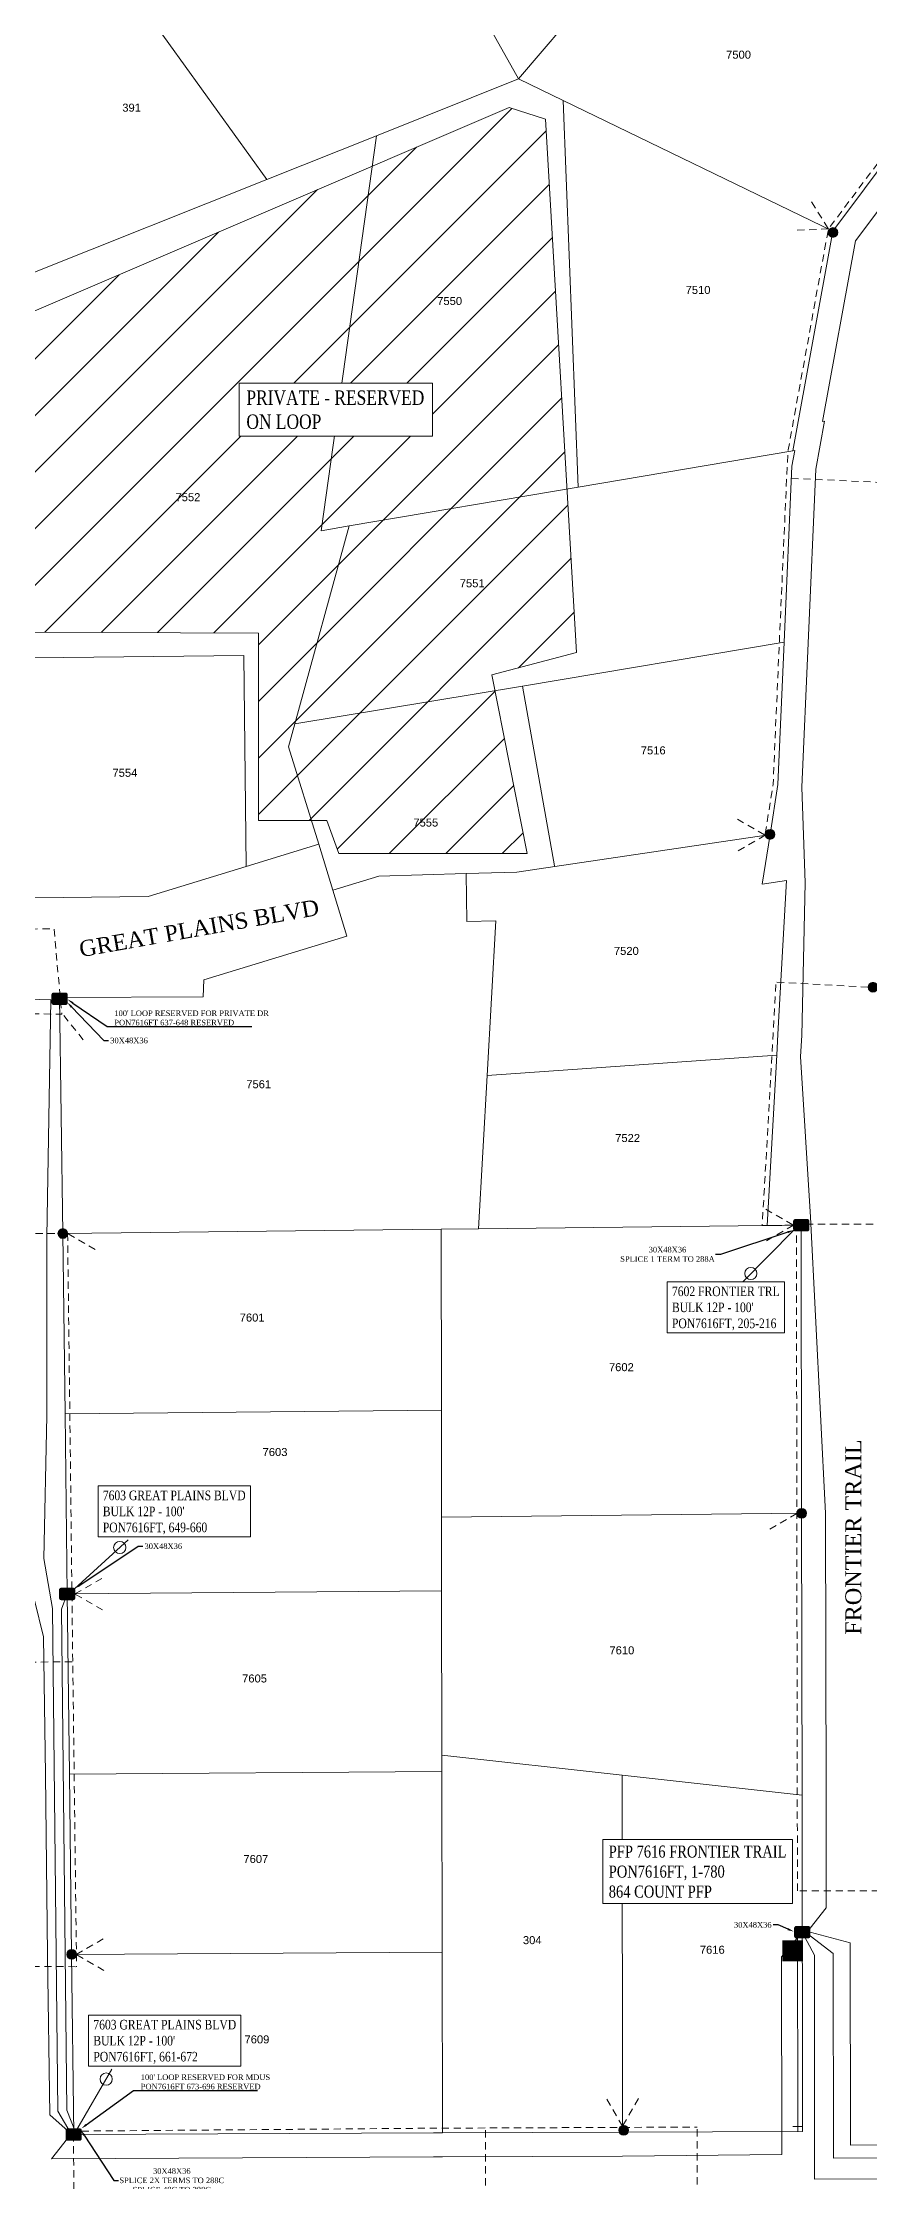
# Model space of a CAD drawing. Header units: feet. Extents: x 2741712 to 2750472, y 1004852 to 1013442.
# Drawn here: x 2746243 to 2746759, y 1007985 to 1009321 of the extents above; entities that cross this region are included whole.
import ezdxf
from ezdxf import colors
from ezdxf.entities.mleader import LeaderData, LeaderLine
from ezdxf.enums import TextEntityAlignment as Align
from ezdxf.lldxf.tags import DXFTag
from ezdxf.math import Vec2, Vec3

# ---------------------------------------------------------------- set-up
doc = ezdxf.new("R2010")
doc.units = ezdxf.units.FT
doc.header["$LTSCALE"] = 0.015
doc.header["$MEASUREMENT"] = 0
doc.set_wipeout_variables(frame=1)
doc.linetypes.add('DASHED', pattern=[5, 3, -2])
for name, color, linetype, lineweight in [('144D', 112, '144D', 5), ('288A', 112, '288A', 5), ('288B', 112, '288B', 5), ('288C', 112, '288C', 5), ('48C', 112, '48C', 5), ('DETAIL', 7, 'Continuous', 5), ('DROP BURIED', 7, 'DASHED', 5), ('F1', 112, 'F1', 5), ('PROP_TEL', 6, 'Continuous', 5), ('RUNNING LINE (UNDERGROUND)', 10, 'Continuous', 40), ('TAIL', 1, 'MST', 5), ('TELEPHONE STRUCT-PROP', 6, 'Continuous', 5), ('TERMINALS', 7, 'Continuous', 5)]:
    doc.layers.add(name, color=color, linetype=linetype, lineweight=lineweight)
for name, color, linetype in [('AddressesCarver', 7, 'DASHED'), ('Carver County Parcels', 7, 'Continuous'), ('NOTES', 7, 'Continuous'), ('STREET NAME', 7, 'Continuous')]:
    doc.layers.add(name, color=color, linetype=linetype)
doc.styles.add('Dimensions 100', font='arial.ttf')
doc.styles.add('Line', font='txt.shx', dxfattribs={"height": 3})
doc.styles.add('SIMPLEX', font='times.ttf', dxfattribs={"width": 0.8})
doc.styles.get("Standard").update_dxf_attribs({"font": 'times.ttf'})
doc.styles.add('Utilities', font='arial.ttf', dxfattribs={"height": 2.5})
tags = doc.linetypes.add('144D', pattern='A,80,-5,["144D",Line,S=1.5,R=0,X=0,Y=-1.5],-24', length=109).pattern_tags.tags
tags[6] = DXFTag(74, 10)
tags = doc.linetypes.add('288A', pattern='A,80,-5,["288A",Line,S=1.5,R=0,X=0,Y=-1.5],-24', length=109).pattern_tags.tags
tags[6] = DXFTag(74, 10)
tags = doc.linetypes.add('288B', pattern='A,80,-5,["288B",Line,S=1.5,R=0,X=0,Y=-1.5],-24', length=109).pattern_tags.tags
tags[6] = DXFTag(74, 10)
tags = doc.linetypes.add('288C', pattern='A,80,-5,["288C",Line,S=1.5,R=0,X=0,Y=-1.5],-24', length=109).pattern_tags.tags
tags[6] = DXFTag(74, 10)
tags = doc.linetypes.add('48C', pattern='A,80,-5,["48C",Line,S=1.5,R=0,X=0,Y=-1.5],-20', length=105).pattern_tags.tags
tags[6] = DXFTag(74, 10)
tags = doc.linetypes.add('F1', pattern='A,15,-5,["F1",Line,S=1.5,R=0,X=0,Y=-1.5],-12', length=32).pattern_tags.tags
tags[6] = DXFTag(74, 10)
tags = doc.linetypes.add('MST', pattern='A,5,-5,5,-5,["TAIL",Line,S=1.5,R=0,X=0,Y=-1.5],-20', length=40).pattern_tags.tags
tags[10] = DXFTag(74, 10)

# ---------------------------------------------------------------- blocks, each defined once
blk = doc.blocks.new('ACMAP_ANN_TEMPLATE_AddressCarver')
at = {"layer": 'AddressesCarver', "style": 'Dimensions 100'}
blk.add_attdef('AddressCarver', text='', height=5, dxfattribs=at).set_placement((0, 0), align=Align.CENTER)
blk = doc.blocks.new('PFP')
at = {"color": 6}
blk.add_wipeout([(-0.121, 0.121), (0.121, 0.121), (0.121, -0.121), (-0.121, -0.121)], dxfattribs=at)
at = {"ltscale": 40, "true_color": 0xffffff}
h = blk.add_hatch(color=7, dxfattribs=at)
h.dxf.hatch_style = 1
h.paths.add_polyline_path([(-0.121, -0.121), (0.121, -0.121), (0.121, 0.121), (-0.121, 0.121)])
at = {"layer": 'RUNNING LINE (UNDERGROUND)', "color": 6, "lineweight": 0, "const_width": 0.0181, "flags": 128}
blk.add_lwpolyline([(-0.121, 0.121), (0.121, 0.121), (0.121, -0.121), (-0.121, -0.121)], close=True, dxfattribs=at)
at = {"layer": 'RUNNING LINE (UNDERGROUND)', "color": 18, "lineweight": 0, "true_color": 0x000000, "const_width": 0.0181, "flags": 128}
for points in [[(-0.084, -0.084), (0.084, 0.084)], [(-0.084, 0.084), (0.084, -0.084)]]:
    blk.add_lwpolyline(points, dxfattribs=at)
blk = doc.blocks.new('NEW HH')
at = {"ltscale": 40, "true_color": 0xffffff}
h = blk.add_hatch(color=7, dxfattribs=at)
h.dxf.hatch_style = 1
h.paths.add_polyline_path([(-0.061, -0.031, 0.414214), (-0.046, -0.046), (0.046, -0.046, 0.414214), (0.061, -0.031), (0.061, 0.031, 0.414214), (0.046, 0.046), (-0.046, 0.046, 0.414214), (-0.061, 0.031)])
at = {"layer": 'RUNNING LINE (UNDERGROUND)', "color": 6, "lineweight": 0, "const_width": 0.005, "flags": 128}
blk.add_lwpolyline([(-0.061, 0.031), (-0.061, -0.031, 0.414214), (-0.046, -0.046), (0.046, -0.046, 0.414214), (0.061, -0.031), (0.061, 0.031, 0.414214), (0.046, 0.046), (-0.046, 0.046, 0.414214)], format="xyb", close=True, dxfattribs=at)
at = {"layer": 'TELEPHONE STRUCT-PROP', "color": 18, "true_color": 0x000000, "style": 'Utilities'}
blk.add_text('HH', height=0.05, dxfattribs=at).set_placement((0, 0), align=Align.MIDDLE_CENTER)
blk = doc.blocks.new('Proposed FlowerPot')
at = {"lineweight": 5, "ltscale": 100, "true_color": 0xffffff}
h = blk.add_hatch(color=7, dxfattribs=at)
h.dxf.hatch_style = 1
h.paths.add_polyline_path([(-0.06, 0, 0.414214), (0, -0.06, 0.414214), (0.06, 0, 0.414214), (0, 0.06, 0.414214)])
at = {"lineweight": 5, "ltscale": 100}
blk.add_circle((0, 0), 0.0604, dxfattribs=at)
at = {"layer": 'RUNNING LINE (UNDERGROUND)', "color": 6, "lineweight": 5, "const_width": 0.00907, "flags": 128}
blk.add_lwpolyline([(-0.06, 0, -0.414214), (0, 0.06, -0.414214), (0.06, 0, -0.414214), (0, -0.06, -0.414214), (-0.06, 0)], format="xyb", dxfattribs=at)
at = {"color": 18, "linetype": 'ByBlock', "lineweight": 5, "ltscale": 100, "true_color": 0x000000, "style": 'Dimensions 100'}
blk.add_text('F', height=0.0744, dxfattribs=at).set_placement((-0.029, -0.037))
blk = doc.blocks.new('TERMINAL')
at = {"lineweight": 5, "ltscale": 0.5, "flags": 128}
blk.add_lwpolyline([(-0.1, -0.6), (-0.1, 44.8)], dxfattribs=at)
at = {"lineweight": 5, "ltscale": 0.5}
blk.add_circle((-0.1, 37.6), 3.83, dxfattribs=at)

msp = doc.modelspace()

# ---------------------------------------------------------------- hatches: boundary and pattern name
at = {"layer": 'NOTES', "lineweight": 5, "ltscale": 100}
h = msp.add_hatch(dxfattribs=at)
h.set_pattern_fill('ANSI31', color=1, scale=200)
h.paths.add_polyline_path([(2746231.4, 1008953.2), (2746231.4, 1009151.2), (2746533.9, 1009281), (2746556.6, 1009273.7), (2746576, 1008940.5), (2746523.2, 1008926.5), (2746545.2, 1008814.8), (2746427.5, 1008814.8), (2746420.1, 1008835.5), (2746377.3, 1008835.5), (2746377.3, 1008952.6)])
h.paths.add_polyline_path([(2747114.4, 1008761), (2747153.2, 1008592.3), (2747357.8, 1008595.3), (2747343.9, 1009300.2), (2747273.6, 1009302.2), (2747139.2, 1009172.8), (2747117.2, 1009170)])

# ---------------------------------------------------------------- linework, layer by layer
at = {"layer": 'Carver County Parcels', "lineweight": 5, "ltscale": 100}
for p, q in [((2746539.9, 1009298.8), (2746642.1, 1009419.2)), ((2746642.1, 1009419.2), (2746539.9, 1009298.8)), ((2746495.5, 1009377.9), (2746539.9, 1009298.8)), ((2746539.9, 1009298.8), (2746495.5, 1009377.9)), ((2746382.5, 1009235.9), (2746300.2, 1009350.4)), ((2746539.9, 1009298.8), (2746451.1, 1009263.3)), ((2746539.9, 1009298.8), (2746567.8, 1009285.3)), ((2746736.3, 1009203.8), (2746567.8, 1009285.3)), ((2746577.1, 1009043.7), (2746567.8, 1009285.3)), ((2746567.8, 1009285.3), (2746567.8, 1009285.3)), ((2746451.1, 1009263.3), (2746382.5, 1009235.9)), ((2746451.1, 1009263.3), (2746416.5, 1009016.5)), ((2746382.5, 1009235.9), (2746235.4, 1009177.2)), ((2746382.5, 1009235.9), (2746382.5, 1009235.9)), ((2746736.3, 1009203.8), (2746736.3, 1009203.8)), ((2746577.1, 1009043.7), (2746711.2, 1009066.5)), ((2746710.7, 1009056.8), (2746710.7, 1009056.8)), ((2746434.1, 1009019.5), (2746577.1, 1009043.7)), ((2746434.1, 1009019.5), (2746400, 1008895.8)), ((2746434.1, 1009019.5), (2746416.5, 1009016.5)), ((2746416.5, 1009016.5), (2746416.5, 1009016.5)), ((2746542.3, 1008919.5), (2746705.8, 1008946.9)), ((2746218.3, 1008936.9), (2746368.2, 1008938.6)), ((2746368.2, 1008938.6), (2746369.6, 1008806.7)), ((2746542.3, 1008919.5), (2746400, 1008895.8)), ((2746542.3, 1008919.5), (2746562.4, 1008807.1)), ((2746400, 1008895.8), (2746396.1, 1008881.6)), ((2746415, 1008820.6), (2746396.1, 1008881.6)), ((2746701.9, 1008857.9), (2746701.9, 1008857.9)), ((2746694.6, 1008826.4), (2746562.5, 1008806.7)), ((2746697, 1008826.8), (2746694.6, 1008826.4)), ((2746697, 1008826.8), (2746697, 1008826.8)), ((2746415, 1008820.6), (2746423.8, 1008792)), ((2746369.6, 1008806.7), (2746369.6, 1008806.7)), ((2746452.6, 1008800.8), (2746423.8, 1008792)), ((2746452.6, 1008800.8), (2746507.2, 1008802.3)), ((2746507.2, 1008802.3), (2746538.7, 1008803.1)), ((2746507.2, 1008802.3), (2746507.6, 1008772.3)), ((2746538.7, 1008803.1), (2746562.5, 1008806.7)), ((2746562.5, 1008806.7), (2746562.4, 1008807.1)), ((2746562.4, 1008807.1), (2746562.4, 1008807.1)), ((2746423.8, 1008792), (2746432.6, 1008763.3)), ((2746507.6, 1008772.3), (2746525.6, 1008772.8)), ((2746507.6, 1008772.3), (2746507.6, 1008772.3)), ((2746520.2, 1008676.2), (2746525.6, 1008772.8)), ((2746701.2, 1008688.9), (2746520.2, 1008676.2)), ((2746514.9, 1008580.3), (2746520.2, 1008676.2)), ((2746255.1, 1008577.4), (2746491.5, 1008580.1)), ((2746491.5, 1008580.1), (2746514.9, 1008580.3)), ((2746491.5, 1008580.1), (2746491.7, 1008467.1)), ((2746514.9, 1008580.3), (2746695.2, 1008582.4)), ((2746695.2, 1008582.4), (2746695.2, 1008582.4)), ((2746491.7, 1008467.1), (2746256.5, 1008464.8)), ((2746491.7, 1008467.1), (2746491.7, 1008467.1)), ((2746491.7, 1008467.1), (2746491.7, 1008400.1)), ((2746716.7, 1008402.6), (2746491.7, 1008400.1)), ((2746491.7, 1008400.1), (2746491.7, 1008400.1)), ((2746491.7, 1008400.1), (2746491.8, 1008354.2)), ((2746716.7, 1008402.6), (2746716.7, 1008402.6)), ((2746257.8, 1008352.2), (2746491.8, 1008354.2)), ((2746492, 1008251.4), (2746491.8, 1008354.2)), ((2746604.5, 1008238.9), (2746492, 1008251.4)), ((2746492, 1008251.4), (2746492, 1008241.3)), ((2746492, 1008251.4), (2746492, 1008251.4)), ((2746259.2, 1008239.6), (2746492, 1008241.3)), ((2746492.1, 1008128.3), (2746492, 1008241.3)), ((2746604.5, 1008238.9), (2746604.5, 1008238.9)), ((2746604.5, 1008238.9), (2746604.8, 1008015.9)), ((2746604.5, 1008238.9), (2746717, 1008226.4)), ((2746717, 1008226.4), (2746717, 1008226.4)), ((2746260.6, 1008127), (2746492.1, 1008128.3)), ((2746492.1, 1008128.3), (2746492.1, 1008128.3)), ((2746492.3, 1008015.4), (2746492.1, 1008128.3)), ((2746711.3, 1008019.4), (2746717.3, 1008019.4))]:
    msp.add_line(p, q, dxfattribs=at)
for points in [[(2746219.9, 1008786.9), (2746308.4, 1008788), (2746369.6, 1008806.7), (2746415, 1008820.6)], [(2746414.1, 1008823.5), (2746414.1, 1008823.5)], [(2746432.6, 1008763.3), (2746343.2, 1008735.9), (2746342.7, 1008725.4), (2746253, 1008724.9)], [(2746430.8, 1008769), (2746430.8, 1008769)], [(2746253, 1008724.9), (2746255.1, 1008577.4), (2746256.5, 1008464.8), (2746257.8, 1008352.2), (2746259.2, 1008239.6), (2746260.6, 1008127), (2746261.9, 1008014.4)], [(2746261.9, 1008017.4), (2746266.7, 1008017.4)], [(2746717.3, 1008016.4), (2746604.8, 1008015.9), (2746492.3, 1008015.4), (2746492.3, 1008015.4), (2746486.7, 1008015.4), (2746261.9, 1008014.4)], [(2746264.9, 1008018.1), (2746264.9, 1008014.4)]]:
    msp.add_lwpolyline(points, dxfattribs=at)
at = {"layer": 'DROP BURIED', "lineweight": 5, "ltscale": 100}
msp.add_line((2746604.8, 1008018.9), (2746651.4, 1008019.1), dxfattribs=at)
at = {"layer": 'DROP BURIED', "lineweight": 5, "ltscale": 100, "flags": 128}
for points in [[(2746694, 1008827.3), (2746698.9, 1008858.2), (2746702.8, 1008947), (2746707.7, 1009057.1), (2746708.3, 1009067), (2746733.4, 1009205), (2746812.4, 1009310.4), (2746829.7, 1009333.6), (2746838, 1009346.7), (2746841, 1009353.9)], [(2746767.3, 1009046.7), (2746707.3, 1009049.4)], [(2746219.9, 1008767.5), (2746249.6, 1008767.8), (2746254.5, 1008714.4), (2746037.1, 1008717.9)], [(2746710.7, 1008582.6), (2746692.1, 1008582.4), (2746698.2, 1008689.1), (2746698.9, 1008702.1), (2746700.7, 1008734.5)], [(2746758.2, 1008731.3), (2746700.7, 1008734.5)], [(2746208.1, 1008577.8), (2746252.1, 1008577.4)], [(2746258.1, 1008577.4), (2746259.5, 1008464.8), (2746260.8, 1008352.2)], [(2746761.4, 1008583.2), (2746721.3, 1008583.2)], [(2746260.8, 1008352.2), (2746262.2, 1008239.6), (2746263.6, 1008127), (2746263.7, 1008119.3)], [(2746211.4, 1008309.3), (2746261.3, 1008309.9)], [(2746213.6, 1008119.7), (2746263.7, 1008119.3)], [(2746355.4, 1007952), (2746262.4, 1007953.2), (2746261.7, 1008012.6)], [(2746266.9, 1008016.6), (2746486.7, 1008018.4), (2746604.8, 1008018.9)], [(2746519.4, 1007952.6), (2746519.1, 1008018.5)], [(2746651.4, 1007953.2), (2746651.4, 1008019.1)]]:
    msp.add_lwpolyline(points, dxfattribs=at)
at = {"layer": 'DROP BURIED', "lineweight": 5, "ltscale": 100}
for points in [[(2746722.9, 1009222), (2746733.5, 1009205.1), (2746713.5, 1009204.3)], [(2746676.6, 1008836.3), (2746694, 1008826.3), (2746676.6, 1008816.3)], [(2746267.9, 1008698.5), (2746254.8, 1008714.8)], [(2746694.3, 1008592.6), (2746711.6, 1008582.6), (2746694.3, 1008572.6)], [(2746275.3, 1008567.4), (2746258, 1008577.4)], [(2746713.7, 1008402.5), (2746696.4, 1008392.5)], [(2746280, 1008342.2), (2746262.7, 1008352.2), (2746280, 1008362.2)], [(2746280.8, 1008117), (2746263.5, 1008127), (2746280.8, 1008137)], [(2746614.8, 1008036.9), (2746604.8, 1008019.6), (2746594.8, 1008036.9)]]:
    msp.add_lwpolyline(points, dxfattribs=at)
at = {"layer": 'NOTES', "color": 1, "lineweight": 5, "ltscale": 100, "flags": 128}
msp.add_lwpolyline([(2746231.4, 1008953.2), (2746231.4, 1009151.2), (2746533.9, 1009281), (2746556.6, 1009273.7), (2746576, 1008940.5), (2746523.2, 1008926.5), (2746545.2, 1008814.8), (2746427.5, 1008814.8), (2746420.1, 1008835.5), (2746377.3, 1008835.5), (2746377.3, 1008952.6), (2746231.4, 1008953.2)], dxfattribs=at)

# ---------------------------------------------------------------- block references
at = {"layer": 'AddressesCarver', "lineweight": 5, "ltscale": 100}
for p, values in [((2746677.3, 1009311.5), {'AddressCarver': '7500'}), ((2746298.1, 1009278.4), {'AddressCarver': '391'}), ((2746496.8, 1009157.6), {'AddressCarver': '7550'}), ((2746652, 1009164.5), {'AddressCarver': '7510'}), ((2746333.3, 1009035), {'AddressCarver': '7552'}), ((2746510.9, 1008981.2), {'AddressCarver': '7551'}), ((2746624, 1008876.8), {'AddressCarver': '7516'}), ((2746293.9, 1008862.8), {'AddressCarver': '7554'}), ((2746481.9, 1008831.7), {'AddressCarver': '7555'}), ((2746607.2, 1008751.5), {'AddressCarver': '7520'}), ((2746377.5, 1008668.2), {'AddressCarver': '7561'}), ((2746608, 1008634.6), {'AddressCarver': '7522'}), ((2746373.4, 1008522.4), {'AddressCarver': '7601'}), ((2746604.1, 1008491.4), {'AddressCarver': '7602'}), ((2746387.7, 1008438.4), {'AddressCarver': '7603'}), ((2746604.4, 1008314.5), {'AddressCarver': '7610'}), ((2746374.9, 1008296.9), {'AddressCarver': '7605'}), ((2746375.7, 1008184.1), {'AddressCarver': '7607'}), ((2746548.4, 1008133.4), {'AddressCarver': '304'}), ((2746660.9, 1008127.4), {'AddressCarver': '7616'}), ((2746376.4, 1008071.4), {'AddressCarver': '7609'})]:
    msp.add_blockref('ACMAP_ANN_TEMPLATE_AddressCarver', p, dxfattribs=at).add_auto_attribs(values)
at = {"layer": 'PROP_TEL', "lineweight": 5, "ltscale": 100}
for name, p, xscale, yscale, zscale in [('Proposed FlowerPot', (2746736.3, 1009202.9), 50, 50, 50), ('Proposed FlowerPot', (2746697, 1008826.8), 50, 50, 50), ('Proposed FlowerPot', (2746761.3, 1008731.3), 50, 50, 50), ('NEW HH', (2746253.1, 1008724.1), 80, 80, 80), ('NEW HH', (2746716.5, 1008582.6), 80, 80, 80), ('Proposed FlowerPot', (2746255.1, 1008577.4), 50, 50, 50), ('Proposed FlowerPot', (2746716.7, 1008402.6), 50, 50, 50), ('NEW HH', (2746257.8, 1008352.2), 80, 80, 80), ('Proposed FlowerPot', (2746260.6, 1008127), 50, 50, 50), ('PFP', (2746711.1, 1008129.2), 50, 50, 50), ('NEW HH', (2746261.9, 1008014.4), 80, 80, 80), ('Proposed FlowerPot', (2746605.5, 1008017.1), 50, 50, 50)]:
    msp.add_blockref(name, p, dxfattribs=dict(at, xscale=xscale, yscale=yscale, zscale=zscale))
at = {"layer": 'TERMINALS', "lineweight": 5, "ltscale": 100}
for p, rotation in [((2746711.4, 1008579.2), 135.2259453715918), ((2746263, 1008355.8), 312.4597065486213)]:
    msp.add_blockref('TERMINAL', p, dxfattribs=dict(at, rotation=rotation))

# ---------------------------------------------------------------- texts
at = {"layer": 'STREET NAME', "lineweight": 5, "ltscale": 100, "char_height": 10, "attachment_point": 1}
for s, insert, rotation in [('GREAT PLAINS BLVD', (2746264.6, 1008759.9), 10.0513), ('FRONTIER TRAIL', (2746744, 1008326.7), 90)]:
    msp.add_mtext(s, dxfattribs=dict(at, insert=insert, rotation=rotation))

# ---------------------------------------------------------------- next in the draw order: linework, layer by layer
at = {"layer": '144D', "lineweight": 5, "ltscale": 100, "flags": 128}
msp.add_lwpolyline([(2746722, 1008140.9), (2746747.1, 1008134.2), (2746747.3, 1008007.7), (2747120.3, 1008008.7), (2747133.4, 1008017.3), (2747154.6, 1008009.6), (2747179.7, 1008009.8), (2747285.2, 1008128.1), (2747380.6, 1008240.9), (2747454.6, 1008328.3), (2747535.3, 1008423.6), (2747524.7, 1008447.9)], dxfattribs=at)
at = {"layer": '288B', "lineweight": 5, "ltscale": 100, "flags": 128}
msp.add_lwpolyline([(2746722, 1008138.5), (2746736.5, 1008127.6), (2746736.6, 1007999.7), (2747122.4, 1008001.6), (2747126.4, 1007299.2), (2747154.9, 1007282.7), (2747210.5, 1007281.2), (2747272.4, 1007282.5), (2747332.4, 1007283.4), (2747339.2, 1007283.1), (2747503.6, 1007418.3), (2747513.4, 1007426.4), (2747519.5, 1007431.4), (2747523.2, 1007434.4), (2747554.3, 1007460), (2747739.6, 1007612.4), (2747947.3, 1007783.3), (2747945.8, 1007814.6)], dxfattribs=at)
at = {"layer": 'Carver County Parcels', "lineweight": 5, "ltscale": 100}
msp.add_lwpolyline([(2746714.3, 1008016.4), (2746714.1, 1008144.6)], dxfattribs=at)
at = {"layer": 'F1', "lineweight": 5, "ltscale": 100, "flags": 128}
msp.add_lwpolyline([(2746717.1, 1008140.9), (2746724.7, 1008126.5), (2746724.8, 1007986.5), (2747143.2, 1007988.4), (2747143.5, 1007810.3), (2747143.7, 1007652.4), (2747144, 1007444.3), (2747144.3, 1007302.2), (2747145.7, 1007298.6)], dxfattribs=at)

# ---------------------------------------------------------------- next in the draw order: block references
at = {"layer": 'PROP_TEL', "lineweight": 5, "ltscale": 100, "xscale": 80, "yscale": 80, "zscale": 80}
msp.add_blockref('NEW HH', (2746717.1, 1008140.9), dxfattribs=at)

# ---------------------------------------------------------------- next in the draw order: texts
at = {"layer": 'PROP_TEL', "lineweight": 5, "ltscale": 100, "insert": (2746596.2, 1008195), "char_height": 7.5, "attachment_point": 1, "style": 'SIMPLEX', "bg_fill": 19, "box_fill_scale": 1.5, "bg_fill_color": 256, "bg_fill_transparency": 0}
msp.add_mtext('PFP 7616 FRONTIER TRAIL\\PPON7616FT, 1-780\\P864 COUNT PFP', dxfattribs=at)

# ---------------------------------------------------------------- next in the draw order: linework, layer by layer
at = {"layer": '288A', "lineweight": 5, "ltscale": 100, "flags": 128}
msp.add_lwpolyline([(2746722, 1008143.4), (2746732.1, 1008156), (2746732, 1008226.4), (2746731.7, 1008402.7), (2746722.2, 1008587.7), (2746716.1, 1008688.1), (2746716.9, 1008701.1), (2746718.9, 1008796.5), (2746716.9, 1008856.3), (2746720.8, 1008946.2), (2746725.6, 1009055.1), (2746731.1, 1009085), (2746729.8, 1009084.8), (2746750.4, 1009197.6), (2746826.8, 1009299.6), (2746844.6, 1009323.4), (2746854, 1009338.4), (2746861, 1009355.2), (2746865.3, 1009372.9), (2746866.5, 1009389.9), (2746865, 1009408.7), (2746849.6, 1009496.7), (2746840.3, 1009549.7), (2746817, 1009588), (2746770.2, 1009665.1), (2746754.5, 1009690.8), (2746727.6, 1009722.9), (2746722.4, 1009728.9), (2746720.6, 1009730.9), (2746718.8, 1009732.9), (2746716.7, 1009735.1), (2746698.2, 1009752.7), (2746677.7, 1009768.6), (2746639, 1009793), (2746623.6, 1009804.4), (2746525.2, 1009822.6), (2746505.3, 1009830.3), (2746461.1, 1009855.8), (2746405.4, 1009888), (2746376.6, 1009909.6), (2746345.6, 1010030), (2745686.8, 1010028.1), (2745686.6, 1010019)], dxfattribs=at)
at = {"layer": '288C', "lineweight": 5, "ltscale": 100, "flags": 128}
msp.add_lwpolyline([(2746717.1, 1008140.9), (2746704.1, 1008125.5), (2746704.3, 1008001.9), (2746604.9, 1008000.9), (2746492.4, 1008000.4), (2746486.7, 1008000.4), (2746248, 1007999.3), (2746260.4, 1008014.9), (2746247.1, 1008026.7), (2746245.6, 1008126.8), (2746244.2, 1008239.4), (2746243, 1008325.4), (2746231.8, 1008371.2), (2746231.8, 1008422.6), (2745893, 1008426.6), (2745886, 1008408.6)], dxfattribs=at)
at = {"layer": 'Carver County Parcels', "lineweight": 5, "ltscale": 100}
msp.add_lwpolyline([(2746717.3, 1008016.4), (2746717, 1008226.4), (2746716.7, 1008402.6), (2746716.5, 1008582.6), (2746704.4, 1008582.5), (2746695.2, 1008582.4), (2746701.2, 1008688.9), (2746701.9, 1008702), (2746707.2, 1008798), (2746692, 1008795.7), (2746692, 1008795.7), (2746697, 1008826.8), (2746701.9, 1008857.9), (2746705.8, 1008946.9), (2746710.7, 1009056.8), (2746712.5, 1009066.7), (2746711.2, 1009066.5), (2746736.3, 1009203.8), (2746814.8, 1009308.6), (2746832.2, 1009331.9), (2746840.6, 1009345.3), (2746846.7, 1009359.9), (2746850.4, 1009375.2), (2746851.5, 1009391)], dxfattribs=at)
at = {"layer": 'DROP BURIED', "lineweight": 5, "ltscale": 100, "flags": 128}
for points in [[(2746714.1, 1008166.7), (2746714, 1008226.4), (2746713.7, 1008402.6), (2746713.5, 1008582.6)], [(2746780, 1008166.8), (2746714.1, 1008166.7)]]:
    msp.add_lwpolyline(points, dxfattribs=at)

# ---------------------------------------------------------------- next in the draw order: texts
at = {"layer": 'NOTES', "color": 1, "lineweight": 5, "ltscale": 100, "insert": (2746369.8, 1009104.2), "char_height": 9, "width": 111.855, "attachment_point": 1, "style": 'SIMPLEX', "bg_fill": 19, "box_fill_scale": 1.5, "bg_fill_color": 256, "bg_fill_transparency": 0}
msp.add_mtext('PRIVATE - RESERVED ON LOOP', dxfattribs=at)
at = {"layer": 'TERMINALS', "lineweight": 5, "ltscale": 100, "char_height": 6, "attachment_point": 1, "style": 'SIMPLEX', "bg_fill": 19, "box_fill_scale": 1.5, "bg_fill_color": 256, "bg_fill_transparency": 0}
for s, insert in [("7602 FRONTIER TRL\\PBULK 12P - 100'\\PPON7616FT, 205-216", (2746635.7, 1008544.3)), ("7603 GREAT PLAINS BLVD\\PBULK 12P - 100'\\PPON7616FT, 649-660", (2746280.1, 1008416.8))]:
    msp.add_mtext(s, dxfattribs=dict(at, insert=insert))

# ---------------------------------------------------------------- next in the draw order: leaders
at = {"layer": 'DETAIL', "lineweight": 5, "ltscale": 100}
ml = msp.add_multileader_mtext('Standard', dxfattribs=at)
ml.set_content('30X48X36', color=256)
ml.set_leader_properties()
ml.build(insert=Vec2(0, 0))
ml.multileader.update_dxf_attribs({"has_text_frame": 1, "text_left_attachment_type": 2, "text_right_attachment_type": 2, "dogleg_length": 3})
ctx = ml.context
ctx.base_point, ctx.char_height, ctx.landing_gap_size, ctx.plane_origin = Vec3(2746283.7, 1008698), 3.5, 1.5, Vec3(2746286, 1008755.8)
ctx.left_attachment, ctx.right_attachment, ctx.text_align_type = 2, 2, 1
notes = []
notes.append((ctx, [(1, (1, 1, 0), (2746280.7, 1008698), (1, 0), 3, [(0, [(2746257.8, 1008721.9)], 0, [])])]))
ctx.mtext.insert, ctx.mtext.alignment, ctx.mtext.flow_direction = Vec3(2746296.5, 1008699.8), 2, 5
ctx.mtext.has_bg_fill, ctx.mtext.bg_color, ctx.mtext.bg_scale_factor, ctx.mtext.bg_transparency, ctx.mtext.use_window_bg_color = 1, -1027028792, 1.5, 0, 1
ml = msp.add_multileader_mtext('Standard', dxfattribs=at)
ml.set_content('30X48X36', color=256)
ml.set_leader_properties()
ml.build(insert=Vec2(0, 0))
ml.multileader.update_dxf_attribs({"has_text_frame": 1, "text_left_attachment_type": 2, "text_right_attachment_type": 2, "dogleg_length": 3})
ctx = ml.context
ctx.base_point, ctx.char_height, ctx.landing_gap_size, ctx.plane_origin = Vec3(2746673.4, 1008145.4), 3.5, 1.5, Vec3(2746663.9, 1008193.9)
ctx.left_attachment, ctx.right_attachment, ctx.text_align_type = 2, 2, 1
notes.append((ctx, [(0, (1, 1, 0), (2746702, 1008145.4), (-1, 0), 3, [(0, [(2746711.9, 1008141.2)], 0, [])])]))
ctx.mtext.insert, ctx.mtext.alignment, ctx.mtext.flow_direction = Vec3(2746686.2, 1008147.2), 2, 5
ctx.mtext.has_bg_fill, ctx.mtext.bg_color, ctx.mtext.bg_scale_factor, ctx.mtext.bg_transparency, ctx.mtext.use_window_bg_color = 1, -1027028792, 1.5, 0, 1
ml = msp.add_multileader_mtext('Standard', dxfattribs=at)
ml.set_content('30X48X36\\PSPLICE 2X TERMS TO 288C\\PSPLICE 48C TO 288C', color=256)
ml.set_leader_properties()
ml.build(insert=Vec2(0, 0))
ml.multileader.update_dxf_attribs({"has_text_frame": 1, "text_left_attachment_type": 2, "text_right_attachment_type": 2, "dogleg_length": 3})
ctx = ml.context
ctx.base_point, ctx.char_height, ctx.landing_gap_size, ctx.plane_origin = Vec3(2746290, 1007985.8), 3.5, 1.5, Vec3(2746291.3, 1008044.3)
ctx.left_attachment, ctx.right_attachment, ctx.text_align_type = 2, 2, 1
notes.append((ctx, [(1, (1, 1, 0), (2746287, 1007985.8), (1, 0), 3, [(0, [(2746266.2, 1008017.4)], 0, [])])]))
ctx.mtext.insert, ctx.mtext.alignment, ctx.mtext.flow_direction = Vec3(2746323.2, 1007993.4), 2, 5
ctx.mtext.has_bg_fill, ctx.mtext.bg_color, ctx.mtext.bg_scale_factor, ctx.mtext.bg_transparency, ctx.mtext.use_window_bg_color = 1, -1027028792, 1.5, 0, 1
for ctx, leaders in notes:
    for number, flags, end, landing, length, lines in leaders:
        leader = LeaderData()
        leader.index, (leader.has_last_leader_line, leader.has_dogleg_vector, leader.attachment_direction) = number, flags
        leader.last_leader_point, leader.dogleg_vector, leader.dogleg_length = Vec3(end), Vec3(landing), length
        for number, points, colour, breaks in lines:
            line = LeaderLine()
            line.index, line.vertices, line.color, line.breaks = number, Vec3.list(points), colors.encode_raw_color(colour), breaks
            leader.lines.append(line)
        ctx.leaders.append(leader)

# ---------------------------------------------------------------- next in the draw order: leaders
ml = msp.add_multileader_mtext('Standard', dxfattribs=at)
ml.set_content("100' LOOP RESERVED FOR PRIVATE DR\\PPON7616FT 637-648 RESERVED", color=256)
ml.set_leader_properties()
ml.build(insert=Vec2(0, 0))
ml.multileader.update_dxf_attribs({"text_left_attachment_type": 5, "text_right_attachment_type": 5, "dogleg_length": 3})
ctx = ml.context
ctx.base_point, ctx.char_height, ctx.landing_gap_size, ctx.plane_origin = Vec3(2746285.8, 1008706.8), 3.5, 1.5, Vec3(2746285.4, 1008762.5)
ctx.left_attachment, ctx.right_attachment = 5, 5
notes = []
notes.append((ctx, [(1, (1, 1, 0), (2746282.8, 1008706.8), (1, 0), 3, [(0, [(2746258.1, 1008723.7)], 0, [])])]))
ctx.mtext.insert, ctx.mtext.flow_direction = Vec3(2746287.3, 1008716.8), 5
ctx.mtext.has_bg_fill, ctx.mtext.bg_color, ctx.mtext.bg_scale_factor, ctx.mtext.bg_transparency, ctx.mtext.use_window_bg_color = 1, -1027028792, 1.5, 0, 1
ml = msp.add_multileader_mtext('Standard', dxfattribs=at)
ml.set_content('30X48X36\\PSPLICE 1 TERM TO 288A', color=256)
ml.set_leader_properties()
ml.build(insert=Vec2(0, 0))
ml.multileader.update_dxf_attribs({"has_text_frame": 1, "text_left_attachment_type": 2, "text_right_attachment_type": 2, "dogleg_length": 3})
ctx = ml.context
ctx.base_point, ctx.char_height, ctx.landing_gap_size, ctx.plane_origin = Vec3(2746602.7, 1008564.4), 3.5, 1.5, Vec3(2746633.8, 1008626.6)
ctx.left_attachment, ctx.right_attachment, ctx.text_align_type = 2, 2, 1
notes.append((ctx, [(0, (1, 1, 0), (2746666, 1008564.4), (-1, 0), 3, [(0, [(2746711.8, 1008579.5)], 0, [])])]))
ctx.mtext.insert, ctx.mtext.alignment, ctx.mtext.flow_direction = Vec3(2746632.9, 1008569.1), 2, 5
ctx.mtext.has_bg_fill, ctx.mtext.bg_color, ctx.mtext.bg_scale_factor, ctx.mtext.bg_transparency, ctx.mtext.use_window_bg_color = 1, -1027028792, 1.5, 0, 1
ml = msp.add_multileader_mtext('Standard', dxfattribs=at)
ml.set_content('30X48X36', color=256)
ml.set_leader_properties()
ml.build(insert=Vec2(0, 0))
ml.multileader.update_dxf_attribs({"has_text_frame": 1, "text_left_attachment_type": 2, "text_right_attachment_type": 2, "dogleg_length": 3})
ctx = ml.context
ctx.base_point, ctx.char_height, ctx.landing_gap_size, ctx.plane_origin = Vec3(2746305.1, 1008382.1), 3.5, 1.5, Vec3(2746295.7, 1008430.5)
ctx.left_attachment, ctx.right_attachment, ctx.text_align_type = 2, 2, 1
notes.append((ctx, [(1, (1, 1, 0), (2746302.1, 1008382.1), (1, 0), 3, [(0, [(2746262.4, 1008355.5)], 0, [])])]))
ctx.mtext.insert, ctx.mtext.alignment, ctx.mtext.flow_direction = Vec3(2746317.9, 1008383.8), 2, 5
ctx.mtext.has_bg_fill, ctx.mtext.bg_color, ctx.mtext.bg_scale_factor, ctx.mtext.bg_transparency, ctx.mtext.use_window_bg_color = 1, -1027028792, 1.5, 0, 1
ml = msp.add_multileader_mtext('Standard', dxfattribs=at)
ml.set_content("100' LOOP RESERVED FOR MDUS\\PPON7616FT 673-696 RESERVED", color=256)
ml.set_leader_properties()
ml.build(insert=Vec2(0, 0))
ml.multileader.update_dxf_attribs({"text_left_attachment_type": 5, "text_right_attachment_type": 5, "dogleg_length": 3})
ctx = ml.context
ctx.base_point, ctx.char_height, ctx.landing_gap_size, ctx.plane_origin = Vec3(2746302.3, 1008042), 3.5, 1.5, Vec3(2746290.7, 1008051.1)
ctx.left_attachment, ctx.right_attachment = 5, 5
notes.append((ctx, [(1, (1, 1, 0), (2746299.3, 1008042), (1, 0), 3, [(0, [(2746266.5, 1008018.1)], 0, [])])]))
ctx.mtext.insert, ctx.mtext.flow_direction = Vec3(2746303.8, 1008052), 5
ctx.mtext.has_bg_fill, ctx.mtext.bg_color, ctx.mtext.bg_scale_factor, ctx.mtext.bg_transparency, ctx.mtext.use_window_bg_color = 1, -1027028792, 1.5, 0, 1
for ctx, leaders in notes:
    for number, flags, end, landing, length, lines in leaders:
        leader = LeaderData()
        leader.index, (leader.has_last_leader_line, leader.has_dogleg_vector, leader.attachment_direction) = number, flags
        leader.last_leader_point, leader.dogleg_vector, leader.dogleg_length = Vec3(end), Vec3(landing), length
        for number, points, colour, breaks in lines:
            line = LeaderLine()
            line.index, line.vertices, line.color, line.breaks = number, Vec3.list(points), colors.encode_raw_color(colour), breaks
            leader.lines.append(line)
        ctx.leaders.append(leader)

# ---------------------------------------------------------------- next in the draw order: linework, layer by layer
at = {"layer": '48C', "lineweight": 5, "ltscale": 100, "flags": 128}
msp.add_lwpolyline([(2746260.4, 1008014.9), (2746252, 1008029), (2746248.6, 1008343.2), (2746243.3, 1008374.3), (2746245.2, 1008463.4), (2746245.2, 1008575.4), (2746247.7, 1008723.4), (2746114.3, 1008727.3), (2746044.2, 1008729.4), (2746034.1, 1008723.4)], dxfattribs=at)
at = {"layer": 'TAIL', "lineweight": 5, "ltscale": 100, "flags": 128}
msp.add_lwpolyline([(2746263.1, 1008016), (2746257.6, 1008029.6), (2746254.2, 1008342.7), (2746257.8, 1008352.2)], dxfattribs=at)

# ---------------------------------------------------------------- next in the draw order: block references
at = {"layer": 'TERMINALS', "lineweight": 5, "ltscale": 100, "rotation": 329.9999999999999}
msp.add_blockref('TERMINAL', (2746263.5, 1008016.5), dxfattribs=at)

# ---------------------------------------------------------------- next in the draw order: texts
at = {"layer": 'TERMINALS', "lineweight": 5, "ltscale": 100, "insert": (2746274.2, 1008086.1), "char_height": 6, "attachment_point": 1, "style": 'SIMPLEX', "bg_fill": 19, "box_fill_scale": 1.5, "bg_fill_color": 256, "bg_fill_transparency": 0}
msp.add_mtext("7603 GREAT PLAINS BLVD\\PBULK 12P - 100'\\PPON7616FT, 661-672", dxfattribs=at)

doc.saveas('drawing.dxf')
